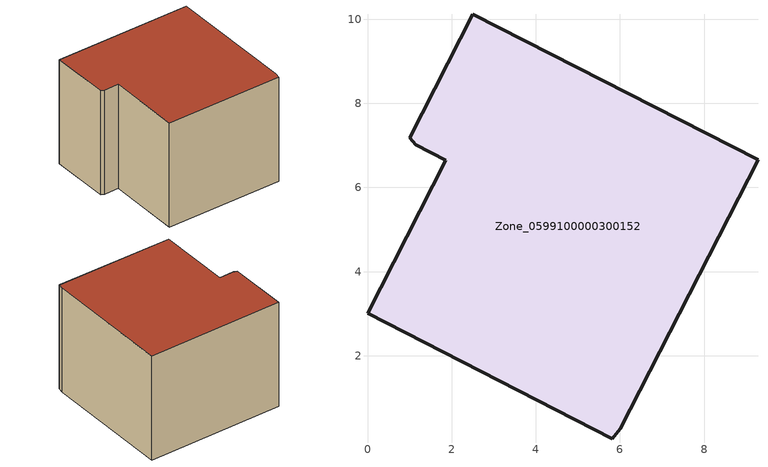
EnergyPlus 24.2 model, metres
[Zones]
Zone_0599100000300152
 floor ground (C_G): 1.01,7.18 2.5,10.11 9.28,6.66 6.01,0.27 5.82,0.03 0,3.01 1.86,6.65 1.14,7.01 z0
 wall outside (C_F): 2.5,10.11 1.01,7.18 1.14,7.01 1.86,6.65 0,3.01 5.82,0.03 6.01,0.27 9.28,6.66 2.5,10.11 z0:6.04
 roof outside (C_R): 6.01,0.27 9.28,6.66 2.5,10.11 1.01,7.18 1.14,7.01 1.86,6.65 0,3.01 5.82,0.03 z6.04
[BUILDING]
Pand.0599100000300152: North Axis=0; Terrain=City; Loads Convergence Tolerance Value=0.04; Temperature Convergence Tolerance Value=0.4; Solar Distribution=FullExterior; Maximum Number of Warmup Days=25; Minimum Number of Warmup Days=1
[Site:Location]
Rotterdam.The.Hague.AP_ZH_NLD Design_Conditions: Latitude=51.96; Longitude=4.45; Time Zone=1; Elevation=-4.5
[SITE:GROUNDTEMPERATURE:BUILDINGSURFACE]
18, 18, 18, 18, 18, 18, 18, 18, 18, 18, 18, 18
[MATERIAL] Thermal Absorptance=0.9; Solar Absorptance=0.7; Visible Absorptance=0.7
Name | Roughness | Thickness | Conductivity | Density | Specific Heat
G.TC.1975-1991 | MediumSmooth | 0.15 | 0.288461 | 540 | 1210
F.TC.1975-1991 | Rough | 0.3 | 0.230769 | 1920 | 840
R.TC.1975-1991 | MediumRough | 0.2 | 0.153846 | 1500 | 1000
[CONSTRUCTION]
C_G: G.TC.1975-1991
C_F: F.TC.1975-1991
C_R: R.TC.1975-1991
[ZONE]
Zone_0599100000300152: Type=1; Multiplier=1; Ceiling Height=Autocalculate; Volume=Autocalculate; Floor Area=autocalculate; Part of Total Floor Area=Yes
[ZONEINFILTRATION:DESIGNFLOWRATE]
Infil_Zone_0599100000300152: Zone or ZoneList or Space or SpaceList=Zone_0599100000300152; Schedule=AlwaysOn; Design Flow Rate Calculation Method=Flow/Area; Flow Rate per Floor Area=0.003; Constant Term Coefficient=1; Temperature Term Coefficient=0; Velocity Term Coefficient=0; Velocity Squared Term Coefficient=0
[HVACTEMPLATE:ZONE:IDEALLOADSAIRSYSTEM]
Zone_0599100000300152: Maximum Heating Supply Air Temperature=50; Minimum Cooling Supply Air Temperature=13; Maximum Heating Supply Air Humidity Ratio=0.0156; Minimum Cooling Supply Air Humidity Ratio=0.0077; Heating Limit=NoLimit; Cooling Limit=NoLimit; Dehumidification Control Type=ConstantSensibleHeatRatio; Cooling Sensible Heat Ratio=0.7; Dehumidification Setpoint=60; Humidification Control Type=None; Humidification Setpoint=30; Outdoor Air Method=None; Outdoor Air Flow Rate per Person=0.00944; Outdoor Air Flow Rate per Zone Floor Area=0; Outdoor Air Flow Rate per Zone=0; Demand Controlled Ventilation Type=None; Outdoor Air Economizer Type=NoEconomizer; Heat Recovery Type=None; Sensible Heat Recovery Effectiveness=0.7; Latent Heat Recovery Effectiveness=0.65
[ZONECONTROL:THERMOSTAT]
ThermostatControl_Zone_0599100000300152: Zone or ZoneList=Zone_0599100000300152; Control Type Schedule=DualSetpointControlType; Control 1=Thermostat_Zone_0599100000300152; Temperature Difference Between Cutout And Setpoint=0
[THERMOSTATSETPOINT:DUALSETPOINT]
Thermostat_Zone_0599100000300152: Heating Setpoint Temperature Schedule=HeatingSetpoint_Zone_0599100000300152; Cooling Setpoint Temperature Schedule=CoolingSetpoint_Zone_0599100000300152
[SCHEDULE:COMPACT]
HeatingSetpoint_Zone_0599100000300152: Through: 12/31, For: AllDays, Until: 24:00, 21
CoolingSetpoint_Zone_0599100000300152: Through: 12/31, For: AllDays, Until: 24:00, 24
DualSetpointControlType: Through: 12/31, For: AllDays, Until: 24:00, 4
AlwaysOn: Through: 12/31, For: AllDays, Until: 24:00, 1
